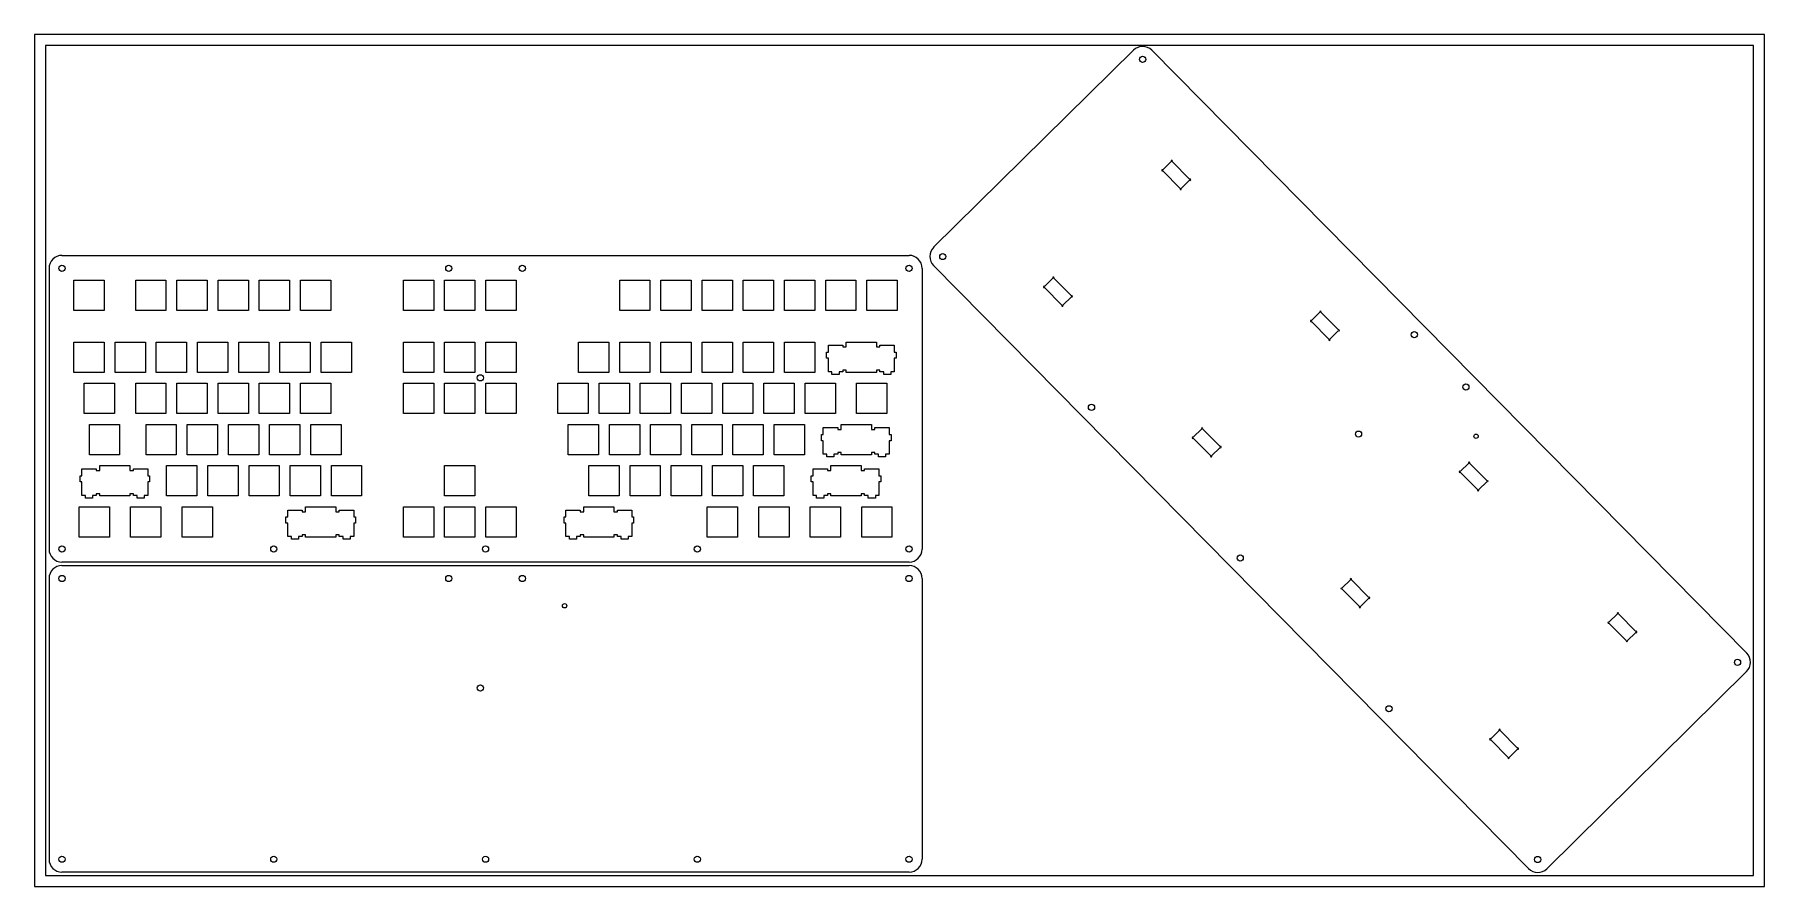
# Model space of a CAD drawing. Header units: millimetres. Extents: x -5 to 795, y -5 to 389.
import ezdxf

# ---------------------------------------------------------------- set-up
doc = ezdxf.new("R2010")
doc.units = ezdxf.units.MM
doc.header["$MEASUREMENT"] = 0
doc.layers.get('0').update_dxf_attribs({"lineweight": 0, "true_color": 0xf6921e})
doc.layers.add('Cutting lines', color=5, linetype='Continuous', lineweight=0)

msp = doc.modelspace()

# ---------------------------------------------------------------- linework, layer by layer
at = {"lineweight": 0}
for points in [[(-5, -5), (795, -5), (795, 389), (-5, 389)], [(0, 0), (790, 0), (790, 384), (0, 384)]]:
    msp.add_lwpolyline(points, close=True, dxfattribs=at)
at = {"layer": 'Cutting lines'}
for p, q in [((503.23, 381.79), (410.8, 290.61)), ((1.67, 280.87), (1.67, 151.04)), ((405.43, 280.87), (405.43, 151.04)), ((685.87, 3.23), (410.75, 282.13)), ((13.19, 275.34), (27.19, 275.34)), ((13.19, 261.34), (13.19, 275.34)), ((27.19, 275.34), (27.19, 261.34)), ((41.77, 275.34), (55.77, 275.34)), ((41.77, 261.34), (41.77, 275.34)), ((55.77, 275.34), (55.77, 261.34)), ((60.82, 275.34), (74.82, 275.34)), ((60.82, 261.34), (60.82, 275.34)), ((74.82, 275.34), (74.82, 261.34)), ((79.87, 275.34), (93.87, 275.34)), ((79.87, 261.34), (79.87, 275.34)), ((93.87, 275.34), (93.87, 261.34)), ((98.92, 275.34), (112.92, 275.34)), ((98.92, 261.34), (98.92, 275.34)), ((112.92, 275.34), (112.92, 261.34)), ((117.97, 275.34), (131.97, 275.34)), ((117.97, 261.34), (117.97, 275.34)), ((131.97, 275.34), (131.97, 261.34)), ((165.59, 275.34), (179.59, 275.34)), ((165.59, 261.34), (165.59, 275.34)), ((179.59, 275.34), (179.59, 261.34)), ((184.64, 275.34), (198.64, 275.34)), ((184.64, 261.34), (184.64, 275.34)), ((198.64, 275.34), (198.64, 261.34)), ((203.69, 275.34), (217.69, 275.34)), ((203.69, 261.34), (203.69, 275.34)), ((217.69, 275.34), (217.69, 261.34)), ((265.61, 275.34), (279.61, 275.34)), ((265.61, 261.34), (265.61, 275.34)), ((279.61, 275.34), (279.61, 261.34)), ((284.66, 275.34), (298.66, 275.34)), ((284.66, 261.34), (284.66, 275.34)), ((298.66, 275.34), (298.66, 261.34)), ((303.71, 275.34), (317.71, 275.34)), ((303.71, 261.34), (303.71, 275.34)), ((317.71, 275.34), (317.71, 261.34)), ((322.76, 275.34), (336.76, 275.34)), ((322.76, 261.34), (322.76, 275.34)), ((336.76, 275.34), (336.76, 261.34)), ((341.81, 275.34), (355.81, 275.34)), ((341.81, 261.34), (341.81, 275.34)), ((355.81, 275.34), (355.81, 261.34)), ((360.86, 275.34), (374.86, 275.34)), ((360.86, 261.34), (360.86, 275.34)), ((374.86, 275.34), (374.86, 261.34)), ((379.91, 275.34), (393.91, 275.34)), ((379.91, 261.34), (379.91, 275.34)), ((393.91, 275.34), (393.91, 261.34)), ((27.19, 261.34), (13.19, 261.34)), ((55.77, 261.34), (41.77, 261.34)), ((74.82, 261.34), (60.82, 261.34)), ((93.87, 261.34), (79.87, 261.34)), ((112.92, 261.34), (98.92, 261.34)), ((131.97, 261.34), (117.97, 261.34)), ((179.59, 261.34), (165.59, 261.34)), ((198.64, 261.34), (184.64, 261.34)), ((217.69, 261.34), (203.69, 261.34)), ((279.61, 261.34), (265.61, 261.34)), ((298.66, 261.34), (284.66, 261.34)), ((317.71, 261.34), (303.71, 261.34)), ((336.76, 261.34), (322.76, 261.34)), ((355.81, 261.34), (341.81, 261.34)), ((374.86, 261.34), (360.86, 261.34)), ((393.91, 261.34), (379.91, 261.34)), ((13.19, 246.77), (27.19, 246.77)), ((13.19, 232.77), (13.19, 246.77)), ((27.19, 246.77), (27.19, 232.77)), ((32.24, 246.77), (46.24, 246.77)), ((32.24, 232.77), (32.24, 246.77)), ((46.24, 246.77), (46.24, 232.77)), ((51.29, 246.77), (65.29, 246.77)), ((51.29, 232.77), (51.29, 246.77)), ((65.29, 246.77), (65.29, 232.77)), ((70.34, 246.77), (84.34, 246.77)), ((70.34, 232.77), (70.34, 246.77)), ((84.34, 246.77), (84.34, 232.77)), ((89.39, 246.77), (103.39, 246.77)), ((89.39, 232.77), (89.39, 246.77)), ((103.39, 246.77), (103.39, 232.77)), ((108.44, 246.77), (122.44, 246.77)), ((108.44, 232.77), (108.44, 246.77)), ((122.44, 246.77), (122.44, 232.77)), ((127.49, 246.77), (141.49, 246.77)), ((127.49, 232.77), (127.49, 246.77)), ((141.49, 246.77), (141.49, 232.77)), ((165.59, 246.77), (179.59, 246.77)), ((165.59, 232.77), (165.59, 246.77)), ((179.59, 246.77), (179.59, 232.77)), ((184.64, 246.77), (198.64, 246.77)), ((184.64, 232.77), (184.64, 246.77)), ((198.64, 246.77), (198.64, 232.77)), ((203.69, 246.77), (217.69, 246.77)), ((203.69, 232.77), (203.69, 246.77)), ((217.69, 246.77), (217.69, 232.77)), ((246.56, 246.77), (260.55, 246.77)), ((246.56, 232.77), (246.56, 246.77)), ((260.55, 246.77), (260.55, 232.77)), ((265.61, 246.77), (279.61, 246.77)), ((265.61, 232.77), (265.61, 246.77)), ((279.61, 246.77), (279.61, 232.77)), ((284.66, 246.77), (298.66, 246.77)), ((284.66, 232.77), (284.66, 246.77)), ((298.66, 246.77), (298.66, 232.77)), ((303.71, 246.77), (317.71, 246.77)), ((303.71, 232.77), (303.71, 246.77)), ((317.71, 246.77), (317.71, 232.77)), ((322.76, 246.77), (336.76, 246.77)), ((322.76, 232.77), (322.76, 246.77)), ((336.76, 246.77), (336.76, 232.77)), ((341.81, 246.77), (355.81, 246.77)), ((341.81, 232.77), (341.81, 246.77)), ((355.81, 246.77), (355.81, 232.77)), ((361.28, 239.27), (361.28, 242.07)), ((361.28, 242.07), (362.16, 242.07)), ((362.16, 242.07), (362.16, 245.3)), ((362.16, 245.3), (368.81, 245.3)), ((368.81, 245.3), (368.81, 244.5)), ((368.81, 244.5), (370.38, 244.5)), ((370.38, 244.5), (370.38, 246.77)), ((370.38, 246.77), (384.38, 246.77)), ((384.38, 246.77), (384.38, 244.5)), ((384.38, 244.5), (385.95, 244.5)), ((385.95, 244.5), (385.95, 245.3)), ((385.95, 245.3), (392.61, 245.3)), ((392.61, 245.3), (392.61, 242.07)), ((392.61, 242.07), (393.48, 242.07)), ((393.48, 242.07), (393.48, 239.27)), ((27.19, 232.77), (13.19, 232.77)), ((46.24, 232.77), (32.24, 232.77)), ((65.29, 232.77), (51.29, 232.77)), ((84.34, 232.77), (70.34, 232.77)), ((103.39, 232.77), (89.39, 232.77)), ((122.44, 232.77), (108.44, 232.77)), ((141.49, 232.77), (127.49, 232.77)), ((179.59, 232.77), (165.59, 232.77)), ((198.64, 232.77), (184.64, 232.77)), ((217.69, 232.77), (203.69, 232.77)), ((260.55, 232.77), (246.56, 232.77)), ((279.61, 232.77), (265.61, 232.77)), ((298.66, 232.77), (284.66, 232.77)), ((317.71, 232.77), (303.71, 232.77)), ((336.76, 232.77), (322.76, 232.77)), ((355.81, 232.77), (341.81, 232.77)), ((362.16, 239.27), (361.28, 239.27)), ((362.16, 233), (362.16, 239.27)), ((363.78, 233), (362.16, 233)), ((363.78, 231.8), (363.78, 233)), ((368.81, 233), (367.08, 233)), ((367.08, 233), (367.08, 231.8)), ((370.38, 233.8), (368.81, 233.8)), ((368.81, 233.8), (368.81, 233)), ((370.38, 232.77), (370.38, 233.8)), ((384.38, 232.77), (370.38, 232.77)), ((385.95, 233.8), (384.38, 233.8)), ((384.38, 233.8), (384.38, 232.77)), ((385.95, 233), (385.95, 233.8)), ((387.68, 233), (385.95, 233)), ((387.68, 231.8), (387.68, 233)), ((392.61, 233), (390.98, 233)), ((390.98, 233), (390.98, 231.8)), ((392.61, 239.27), (392.61, 233)), ((393.48, 239.27), (392.61, 239.27)), ((17.96, 227.72), (31.96, 227.72)), ((17.96, 213.72), (17.96, 227.72)), ((31.96, 227.72), (31.96, 213.72)), ((41.77, 227.72), (55.77, 227.72)), ((41.77, 213.72), (41.77, 227.72)), ((55.77, 227.72), (55.77, 213.72)), ((60.82, 227.72), (74.82, 227.72)), ((60.82, 213.72), (60.82, 227.72)), ((74.82, 227.72), (74.82, 213.72)), ((79.87, 227.72), (93.87, 227.72)), ((79.87, 213.72), (79.87, 227.72)), ((93.87, 227.72), (93.87, 213.72)), ((98.92, 227.72), (112.92, 227.72)), ((98.92, 213.72), (98.92, 227.72)), ((112.92, 227.72), (112.92, 213.72)), ((117.97, 227.72), (131.97, 227.72)), ((117.97, 213.72), (117.97, 227.72)), ((131.97, 227.72), (131.97, 213.72)), ((165.59, 227.72), (179.59, 227.72)), ((165.59, 213.72), (165.59, 227.72)), ((179.59, 227.72), (179.59, 213.72)), ((184.64, 227.72), (198.64, 227.72)), ((184.64, 213.72), (184.64, 227.72)), ((198.64, 227.72), (198.64, 213.72)), ((203.69, 227.72), (217.69, 227.72)), ((203.69, 213.72), (203.69, 227.72)), ((217.69, 227.72), (217.69, 213.72)), ((237.03, 227.72), (251.03, 227.72)), ((237.03, 213.72), (237.03, 227.72)), ((251.03, 227.72), (251.03, 213.72)), ((256.08, 227.72), (270.08, 227.72)), ((256.08, 213.72), (256.08, 227.72)), ((270.08, 227.72), (270.08, 213.72)), ((275.13, 227.72), (289.13, 227.72)), ((275.13, 213.72), (275.13, 227.72)), ((289.13, 227.72), (289.13, 213.72)), ((294.18, 227.72), (308.18, 227.72)), ((294.18, 213.72), (294.18, 227.72)), ((308.18, 227.72), (308.18, 213.72)), ((313.23, 227.72), (327.23, 227.72)), ((313.23, 213.72), (313.23, 227.72)), ((327.23, 227.72), (327.23, 213.72)), ((332.28, 227.72), (346.28, 227.72)), ((332.28, 213.72), (332.28, 227.72)), ((346.28, 227.72), (346.28, 213.72)), ((351.33, 227.72), (365.33, 227.72)), ((351.33, 213.72), (351.33, 227.72)), ((367.08, 231.8), (363.78, 231.8)), ((365.33, 227.72), (365.33, 213.72)), ((375.14, 227.72), (389.14, 227.72)), ((375.14, 213.72), (375.14, 227.72)), ((390.98, 231.8), (387.68, 231.8)), ((389.14, 227.72), (389.14, 213.72)), ((31.96, 213.72), (17.96, 213.72)), ((20.34, 208.67), (34.34, 208.67)), ((20.34, 194.67), (20.34, 208.67)), ((34.34, 208.67), (34.34, 194.67)), ((55.77, 213.72), (41.77, 213.72)), ((46.53, 208.67), (60.53, 208.67)), ((46.53, 194.67), (46.53, 208.67)), ((60.53, 208.67), (60.53, 194.67)), ((74.82, 213.72), (60.82, 213.72)), ((65.58, 208.67), (79.58, 208.67)), ((65.58, 194.67), (65.58, 208.67)), ((79.58, 208.67), (79.58, 194.67)), ((93.87, 213.72), (79.87, 213.72)), ((84.63, 208.67), (98.63, 208.67)), ((84.63, 194.67), (84.63, 208.67)), ((98.63, 208.67), (98.63, 194.67)), ((112.92, 213.72), (98.92, 213.72)), ((103.68, 208.67), (117.68, 208.67)), ((103.68, 194.67), (103.68, 208.67)), ((117.68, 208.67), (117.68, 194.67)), ((131.97, 213.72), (117.97, 213.72)), ((122.73, 208.67), (136.73, 208.67)), ((122.73, 194.67), (122.73, 208.67)), ((136.73, 208.67), (136.73, 194.67)), ((179.59, 213.72), (165.59, 213.72)), ((198.64, 213.72), (184.64, 213.72)), ((217.69, 213.72), (203.69, 213.72)), ((251.03, 213.72), (237.03, 213.72)), ((241.79, 208.67), (255.79, 208.67)), ((241.79, 194.67), (241.79, 208.67)), ((255.79, 208.67), (255.79, 194.67)), ((270.08, 213.72), (256.08, 213.72)), ((260.84, 208.67), (274.84, 208.67)), ((260.84, 194.67), (260.84, 208.67)), ((274.84, 208.67), (274.84, 194.67)), ((289.13, 213.72), (275.13, 213.72)), ((279.89, 208.67), (293.89, 208.67)), ((279.89, 194.67), (279.89, 208.67)), ((293.89, 208.67), (293.89, 194.67)), ((308.18, 213.72), (294.18, 213.72)), ((298.94, 208.67), (312.94, 208.67)), ((298.94, 194.67), (298.94, 208.67)), ((312.94, 208.67), (312.94, 194.67)), ((327.23, 213.72), (313.23, 213.72)), ((317.99, 208.67), (331.99, 208.67)), ((317.99, 194.67), (317.99, 208.67)), ((331.99, 208.67), (331.99, 194.67)), ((346.28, 213.72), (332.28, 213.72)), ((337.04, 208.67), (351.04, 208.67)), ((337.04, 194.67), (337.04, 208.67)), ((351.04, 208.67), (351.04, 194.67)), ((365.33, 213.72), (351.33, 213.72)), ((368, 206.4), (368, 208.67)), ((368, 208.67), (382, 208.67)), ((389.14, 213.72), (375.14, 213.72)), ((382, 208.67), (382, 206.4)), ((358.9, 201.17), (358.9, 203.97)), ((358.9, 203.97), (359.77, 203.97)), ((359.77, 201.17), (358.9, 201.17)), ((359.77, 203.97), (359.77, 207.2)), ((359.77, 207.2), (366.42, 207.2)), ((359.77, 194.9), (359.77, 201.17)), ((366.42, 207.2), (366.42, 206.4)), ((366.42, 206.4), (368, 206.4)), ((382, 206.4), (383.57, 206.4)), ((383.57, 206.4), (383.57, 207.2)), ((383.57, 207.2), (390.22, 207.2)), ((390.22, 207.2), (390.22, 203.97)), ((390.22, 203.97), (391.1, 203.97)), ((390.22, 201.17), (390.22, 194.9)), ((391.1, 201.17), (390.22, 201.17)), ((391.1, 203.97), (391.1, 201.17)), ((34.34, 194.67), (20.34, 194.67)), ((60.53, 194.67), (46.53, 194.67)), ((79.58, 194.67), (65.58, 194.67)), ((98.63, 194.67), (84.63, 194.67)), ((117.68, 194.67), (103.68, 194.67)), ((136.73, 194.67), (122.73, 194.67)), ((255.79, 194.67), (241.79, 194.67)), ((274.84, 194.67), (260.84, 194.67)), ((293.89, 194.67), (279.89, 194.67)), ((312.94, 194.67), (298.94, 194.67)), ((331.99, 194.67), (317.99, 194.67)), ((351.04, 194.67), (337.04, 194.67)), ((361.4, 194.9), (359.77, 194.9)), ((361.4, 193.7), (361.4, 194.9)), ((364.7, 193.7), (361.4, 193.7)), ((366.42, 194.9), (364.7, 194.9)), ((364.7, 194.9), (364.7, 193.7)), ((368, 195.7), (366.42, 195.7)), ((366.42, 195.7), (366.42, 194.9)), ((368, 194.67), (368, 195.7)), ((382, 194.67), (368, 194.67)), ((383.57, 195.7), (382, 195.7)), ((382, 195.7), (382, 194.67)), ((383.57, 194.9), (383.57, 195.7)), ((385.3, 194.9), (383.57, 194.9)), ((385.3, 193.7), (385.3, 194.9)), ((388.6, 193.7), (385.3, 193.7)), ((390.22, 194.9), (388.6, 194.9)), ((388.6, 194.9), (388.6, 193.7)), ((16, 182.12), (16, 184.92)), ((16, 184.92), (16.88, 184.92)), ((16.88, 184.92), (16.88, 188.15)), ((16.88, 188.15), (23.52, 188.15)), ((23.52, 188.15), (23.52, 187.35)), ((23.52, 187.35), (25.1, 187.35)), ((25.1, 187.35), (25.1, 189.62)), ((25.1, 189.62), (39.1, 189.62)), ((39.1, 189.62), (39.1, 187.35)), ((39.1, 187.35), (40.67, 187.35)), ((40.67, 187.35), (40.67, 188.15)), ((40.67, 188.15), (47.32, 188.15)), ((47.32, 188.15), (47.32, 184.92)), ((47.32, 184.92), (48.2, 184.92)), ((48.2, 184.92), (48.2, 182.12)), ((56.06, 189.62), (70.06, 189.62)), ((56.06, 175.62), (56.06, 189.62)), ((70.06, 189.62), (70.06, 175.62)), ((75.11, 189.62), (89.11, 189.62)), ((75.11, 175.62), (75.11, 189.62)), ((89.11, 189.62), (89.11, 175.62)), ((94.16, 189.62), (108.15, 189.62)), ((94.16, 175.62), (94.16, 189.62)), ((108.15, 189.62), (108.15, 175.62)), ((113.21, 189.62), (127.2, 189.62)), ((113.21, 175.62), (113.21, 189.62)), ((127.2, 189.62), (127.2, 175.62)), ((132.26, 189.62), (146.26, 189.62)), ((132.26, 175.62), (132.26, 189.62)), ((146.26, 189.62), (146.26, 175.62)), ((184.64, 189.62), (198.64, 189.62)), ((184.64, 175.62), (184.64, 189.62)), ((198.64, 189.62), (198.64, 175.62)), ((251.32, 189.62), (265.32, 189.62)), ((251.32, 175.62), (251.32, 189.62)), ((265.32, 189.62), (265.32, 175.62)), ((270.37, 189.62), (284.37, 189.62)), ((270.37, 175.62), (270.37, 189.62)), ((284.37, 189.62), (284.37, 175.62)), ((289.42, 189.62), (303.42, 189.62)), ((289.42, 175.62), (289.42, 189.62)), ((303.42, 189.62), (303.42, 175.62)), ((308.47, 189.62), (322.47, 189.62)), ((308.47, 175.62), (308.47, 189.62)), ((322.47, 189.62), (322.47, 175.62)), ((327.52, 189.62), (341.52, 189.62)), ((327.52, 175.62), (327.52, 189.62)), ((341.52, 189.62), (341.52, 175.62)), ((354.14, 182.12), (354.14, 184.92)), ((354.14, 184.92), (355.01, 184.92)), ((355.01, 184.92), (355.01, 188.15)), ((355.01, 188.15), (361.66, 188.15)), ((361.66, 188.15), (361.66, 187.35)), ((361.66, 187.35), (363.24, 187.35)), ((363.24, 187.35), (363.24, 189.62)), ((363.24, 189.62), (377.24, 189.62)), ((377.24, 189.62), (377.24, 187.35)), ((377.24, 187.35), (378.81, 187.35)), ((378.81, 187.35), (378.81, 188.15)), ((378.81, 188.15), (385.46, 188.15)), ((385.46, 188.15), (385.46, 184.92)), ((385.46, 184.92), (386.34, 184.92)), ((386.34, 184.92), (386.34, 182.12)), ((16.88, 182.12), (16, 182.12)), ((16.88, 175.85), (16.88, 182.12)), ((25.1, 176.65), (23.52, 176.65)), ((23.52, 176.65), (23.52, 175.85)), ((25.1, 175.62), (25.1, 176.65)), ((40.67, 176.65), (39.1, 176.65)), ((39.1, 176.65), (39.1, 175.62)), ((40.67, 175.85), (40.67, 176.65)), ((47.32, 182.12), (47.32, 175.85)), ((48.2, 182.12), (47.32, 182.12)), ((355.01, 182.12), (354.14, 182.12)), ((355.01, 175.85), (355.01, 182.12)), ((363.24, 176.65), (361.66, 176.65)), ((361.66, 176.65), (361.66, 175.85)), ((363.24, 175.62), (363.24, 176.65)), ((378.81, 176.65), (377.24, 176.65)), ((377.24, 176.65), (377.24, 175.62)), ((378.81, 175.85), (378.81, 176.65)), ((385.46, 182.12), (385.46, 175.85)), ((386.34, 182.12), (385.46, 182.12)), ((15.57, 170.57), (29.58, 170.57)), ((15.57, 156.57), (15.57, 170.57)), ((18.5, 175.85), (16.88, 175.85)), ((18.5, 174.65), (18.5, 175.85)), ((21.8, 174.65), (18.5, 174.65)), ((23.52, 175.85), (21.8, 175.85)), ((21.8, 175.85), (21.8, 174.65)), ((39.1, 175.62), (25.1, 175.62)), ((29.58, 170.57), (29.58, 156.57)), ((39.39, 170.57), (53.39, 170.57)), ((39.39, 156.57), (39.39, 170.57)), ((42.4, 175.85), (40.67, 175.85)), ((42.4, 174.65), (42.4, 175.85)), ((45.7, 174.65), (42.4, 174.65)), ((47.32, 175.85), (45.7, 175.85)), ((45.7, 175.85), (45.7, 174.65)), ((53.39, 170.57), (53.39, 156.57)), ((70.06, 175.62), (56.06, 175.62)), ((63.2, 170.57), (77.2, 170.57)), ((63.2, 156.57), (63.2, 170.57)), ((89.11, 175.62), (75.11, 175.62)), ((77.2, 170.57), (77.2, 156.57)), ((108.15, 175.62), (94.16, 175.62)), ((112.12, 165.87), (112.12, 169.1)), ((112.12, 169.1), (118.77, 169.1)), ((127.2, 175.62), (113.21, 175.62)), ((118.77, 169.1), (118.77, 168.3)), ((118.77, 168.3), (120.35, 168.3)), ((120.35, 168.3), (120.35, 170.57)), ((120.35, 170.57), (134.35, 170.57)), ((146.26, 175.62), (132.26, 175.62)), ((134.35, 170.57), (134.35, 168.3)), ((134.35, 168.3), (135.92, 168.3)), ((135.92, 168.3), (135.92, 169.1)), ((135.92, 169.1), (142.57, 169.1)), ((142.57, 169.1), (142.57, 165.87)), ((165.59, 170.57), (179.59, 170.57)), ((165.59, 156.57), (165.59, 170.57)), ((179.59, 170.57), (179.59, 156.57)), ((198.64, 175.62), (184.64, 175.62)), ((184.64, 170.57), (198.64, 170.57)), ((184.64, 156.57), (184.64, 170.57)), ((198.64, 170.57), (198.64, 156.57)), ((203.69, 170.57), (217.69, 170.57)), ((203.69, 156.57), (203.69, 170.57)), ((217.69, 170.57), (217.69, 156.57)), ((240.71, 165.87), (240.71, 169.1)), ((240.71, 169.1), (247.36, 169.1)), ((247.36, 169.1), (247.36, 168.3)), ((247.36, 168.3), (248.94, 168.3)), ((248.94, 168.3), (248.94, 170.57)), ((248.94, 170.57), (262.94, 170.57)), ((265.32, 175.62), (251.32, 175.62)), ((262.94, 170.57), (262.94, 168.3)), ((262.94, 168.3), (264.51, 168.3)), ((264.51, 168.3), (264.51, 169.1)), ((264.51, 169.1), (271.16, 169.1)), ((284.37, 175.62), (270.37, 175.62)), ((271.16, 169.1), (271.16, 165.87)), ((303.42, 175.62), (289.42, 175.62)), ((306.09, 170.57), (320.09, 170.57)), ((306.09, 156.57), (306.09, 170.57)), ((322.47, 175.62), (308.47, 175.62)), ((320.09, 170.57), (320.09, 156.57)), ((341.52, 175.62), (327.52, 175.62)), ((329.9, 170.57), (343.9, 170.57)), ((329.9, 156.57), (329.9, 170.57)), ((343.9, 170.57), (343.9, 156.57)), ((353.71, 170.57), (367.71, 170.57)), ((353.71, 156.57), (353.71, 170.57)), ((356.64, 175.85), (355.01, 175.85)), ((356.64, 174.65), (356.64, 175.85)), ((359.94, 174.65), (356.64, 174.65)), ((361.66, 175.85), (359.94, 175.85)), ((359.94, 175.85), (359.94, 174.65)), ((377.24, 175.62), (363.24, 175.62)), ((367.71, 170.57), (367.71, 156.57)), ((377.52, 170.57), (391.53, 170.57)), ((377.52, 156.57), (377.52, 170.57)), ((380.54, 175.85), (378.81, 175.85)), ((380.54, 174.65), (380.54, 175.85)), ((383.84, 174.65), (380.54, 174.65)), ((385.46, 175.85), (383.84, 175.85)), ((383.84, 175.85), (383.84, 174.65)), ((391.53, 170.57), (391.53, 156.57)), ((111.25, 163.07), (111.25, 165.87)), ((111.25, 165.87), (112.12, 165.87)), ((112.12, 163.07), (111.25, 163.07)), ((112.12, 156.8), (112.12, 163.07)), ((142.57, 165.87), (143.45, 165.87)), ((142.57, 163.07), (142.57, 156.8)), ((143.45, 163.07), (142.57, 163.07)), ((143.45, 165.87), (143.45, 163.07)), ((239.84, 163.07), (239.84, 165.87)), ((239.84, 165.87), (240.71, 165.87)), ((240.71, 163.07), (239.84, 163.07)), ((240.71, 156.8), (240.71, 163.07)), ((271.16, 165.87), (272.04, 165.87)), ((271.16, 163.07), (271.16, 156.8)), ((272.04, 163.07), (271.16, 163.07)), ((272.04, 165.87), (272.04, 163.07)), ((29.58, 156.57), (15.57, 156.57)), ((53.39, 156.57), (39.39, 156.57)), ((77.2, 156.57), (63.2, 156.57)), ((113.75, 156.8), (112.12, 156.8)), ((113.75, 155.6), (113.75, 156.8)), ((117.05, 155.6), (113.75, 155.6)), ((118.77, 156.8), (117.05, 156.8)), ((117.05, 156.8), (117.05, 155.6)), ((120.35, 157.6), (118.77, 157.6)), ((118.77, 157.6), (118.77, 156.8)), ((120.35, 156.57), (120.35, 157.6)), ((134.35, 156.57), (120.35, 156.57)), ((135.92, 157.6), (134.35, 157.6)), ((134.35, 157.6), (134.35, 156.57)), ((135.92, 156.8), (135.92, 157.6)), ((137.65, 156.8), (135.92, 156.8)), ((137.65, 155.6), (137.65, 156.8)), ((140.95, 155.6), (137.65, 155.6)), ((142.57, 156.8), (140.95, 156.8)), ((140.95, 156.8), (140.95, 155.6)), ((179.59, 156.57), (165.59, 156.57)), ((198.64, 156.57), (184.64, 156.57)), ((217.69, 156.57), (203.69, 156.57)), ((242.34, 156.8), (240.71, 156.8)), ((242.34, 155.6), (242.34, 156.8)), ((245.64, 155.6), (242.34, 155.6)), ((247.36, 156.8), (245.64, 156.8)), ((245.64, 156.8), (245.64, 155.6)), ((248.94, 157.6), (247.36, 157.6)), ((247.36, 157.6), (247.36, 156.8)), ((248.94, 156.57), (248.94, 157.6)), ((262.94, 156.57), (248.94, 156.57)), ((264.51, 157.6), (262.94, 157.6)), ((262.94, 157.6), (262.94, 156.57)), ((264.51, 156.8), (264.51, 157.6)), ((266.24, 156.8), (264.51, 156.8)), ((266.24, 155.6), (266.24, 156.8)), ((269.54, 155.6), (266.24, 155.6)), ((271.16, 156.8), (269.54, 156.8)), ((269.54, 156.8), (269.54, 155.6)), ((320.09, 156.57), (306.09, 156.57)), ((343.9, 156.57), (329.9, 156.57)), ((367.71, 156.57), (353.71, 156.57)), ((391.53, 156.57), (377.52, 156.57)), ((399.43, 145.04), (7.67, 145.04)), ((1.67, 137.42), (1.67, 7.59)), ((405.43, 137.42), (405.43, 7.59)), ((786.78, 94.35), (694.36, 3.17)), ((399.43, 1.59), (7.67, 1.59))]:
    msp.add_line(p, q, dxfattribs=at)
at = {"layer": 'Cutting lines', "linetype": 'Continuous'}
for p, q in [((511.71, 381.73), (786.84, 102.83)), ((520.68, 330.28), (516.76, 326.42)), ((521.1, 330.28), (529.18, 322.09)), ((524.83, 317.81), (516.76, 326)), ((529.17, 321.67), (525.26, 317.81)), ((7.67, 286.87), (399.43, 286.87)), ((470.14, 263.86), (462.06, 272.04)), ((465.98, 276.33), (462.07, 272.47)), ((466.41, 276.33), (474.48, 268.14)), ((474.48, 267.72), (470.57, 263.85)), ((589.46, 260.56), (585.54, 256.69)), ((593.61, 248.08), (585.54, 256.27)), ((589.88, 260.55), (597.96, 252.37)), ((597.95, 251.94), (594.04, 248.08)), ((534.77, 206.6), (530.85, 202.74)), ((538.92, 194.13), (530.85, 202.32)), ((535.19, 206.6), (543.27, 198.42)), ((543.26, 197.99), (539.35, 194.13)), ((658.24, 190.83), (654.32, 186.97)), ((662.4, 178.36), (654.32, 186.55)), ((658.66, 190.83), (666.74, 182.64)), ((666.74, 182.22), (662.82, 178.36)), ((7.67, 143.42), (399.43, 143.42)), ((603.55, 136.88), (599.63, 133.02)), ((603.97, 136.88), (612.05, 128.69)), ((607.7, 124.41), (599.63, 132.59)), ((612.04, 128.27), (608.13, 124.4)), ((727.02, 121.11), (723.11, 117.25)), ((727.45, 121.11), (735.52, 112.92)), ((731.18, 108.63), (723.1, 116.82)), ((735.52, 112.49), (731.6, 108.63)), ((672.33, 67.16), (668.41, 63.29)), ((672.75, 67.15), (680.83, 58.97)), ((676.49, 54.68), (668.41, 62.87)), ((680.83, 58.54), (676.91, 54.68))]:
    msp.add_line(p, q, dxfattribs=at)
for centre, radius in [((507.44, 377.52), 1.43), ((7.67, 280.87), 1.43), ((186.55, 280.87), 1.43), ((220.55, 280.87), 1.43), ((399.43, 280.87), 1.43), ((415.02, 286.34), 1.43), ((633.07, 250.17), 1.43), ((656.94, 225.96), 1.43), ((483.8, 216.62), 1.43), ((661.68, 203.19), 1), ((7.67, 151.04), 1.43), ((105.61, 151.04), 1.43), ((203.55, 151.04), 1.43), ((301.49, 151.04), 1.43), ((399.43, 151.04), 1.43), ((552.58, 146.89), 1.43), ((7.67, 137.42), 1.43), ((186.55, 137.42), 1.43), ((220.55, 137.42), 1.43), ((399.43, 137.42), 1.43), ((240.09, 124.79), 1), ((782.57, 98.62), 1.43), ((621.36, 77.17), 1.43), ((7.67, 7.59), 1.43), ((105.61, 7.59), 1.43), ((203.55, 7.59), 1.43), ((301.49, 7.59), 1.43), ((399.43, 7.59), 1.43), ((690.15, 7.44), 1.43)]:
    msp.add_circle(centre, radius, dxfattribs=at)
at = {"layer": 'Cutting lines'}
for centre in [(201.17, 230.24), (607.29, 204.21), (201.17, 86.79)]:
    msp.add_circle(centre, 1.43, dxfattribs=at)
for centre, start, end in [((507.44, 377.52), 44.61003, 134.61003), ((415.02, 286.34), 134.61003, 224.61003), ((7.67, 280.87), 90, 180), ((399.43, 280.87), 0, 90), ((7.67, 151.04), 180, 270), ((399.43, 151.04), 270, 0), ((7.67, 137.42), 90, 180), ((399.43, 137.42), 0, 90), ((782.57, 98.62), 314.61003, 44.61003), ((7.67, 7.59), 180, 270), ((399.43, 7.59), 270, 0), ((690.15, 7.44), 224.61003, 314.61003)]:
    msp.add_arc(centre, 6, start, end, dxfattribs=at)
at = {"layer": 'Cutting lines', "linetype": 'Continuous'}
for centre, start, end in [((520.89, 330.49), 314.61003, 224.61003), ((516.55, 326.21), 44.61003, 314.61003), ((529.39, 321.88), 224.61003, 134.61003), ((525.04, 317.59), 134.61003, 44.61003), ((461.85, 272.26), 44.61003, 314.61003), ((466.2, 276.54), 314.61003, 224.61003), ((474.69, 267.93), 224.61003, 134.61003), ((470.35, 263.64), 134.61003, 44.61003), ((585.33, 256.48), 44.61003, 314.61003), ((589.67, 260.77), 314.61003, 224.61003), ((593.83, 247.87), 134.61003, 44.61003), ((598.17, 252.15), 224.61003, 134.61003), ((530.64, 202.53), 44.61003, 314.61003), ((534.98, 206.82), 314.61003, 224.61003), ((539.13, 193.92), 134.61003, 44.61003), ((543.48, 198.2), 224.61003, 134.61003), ((654.11, 186.76), 44.61003, 314.61003), ((658.45, 191.04), 314.61003, 224.61003), ((662.61, 178.15), 134.61003, 44.61003), ((666.95, 182.43), 224.61003, 134.61003), ((603.76, 137.09), 314.61003, 224.61003), ((599.42, 132.81), 44.61003, 314.61003), ((612.26, 128.48), 224.61003, 134.61003), ((607.92, 124.19), 134.61003, 44.61003), ((727.23, 121.32), 314.61003, 224.61003), ((722.89, 117.04), 44.61003, 314.61003), ((735.73, 112.7), 224.61003, 134.61003), ((731.39, 108.42), 134.61003, 44.61003), ((672.54, 67.37), 314.61003, 224.61003), ((668.2, 63.08), 44.61003, 314.61003), ((681.04, 58.75), 224.61003, 134.61003), ((676.7, 54.47), 134.61003, 44.61003)]:
    msp.add_arc(centre, 0.3, start, end, dxfattribs=at)

doc.saveas('drawing.dxf')
